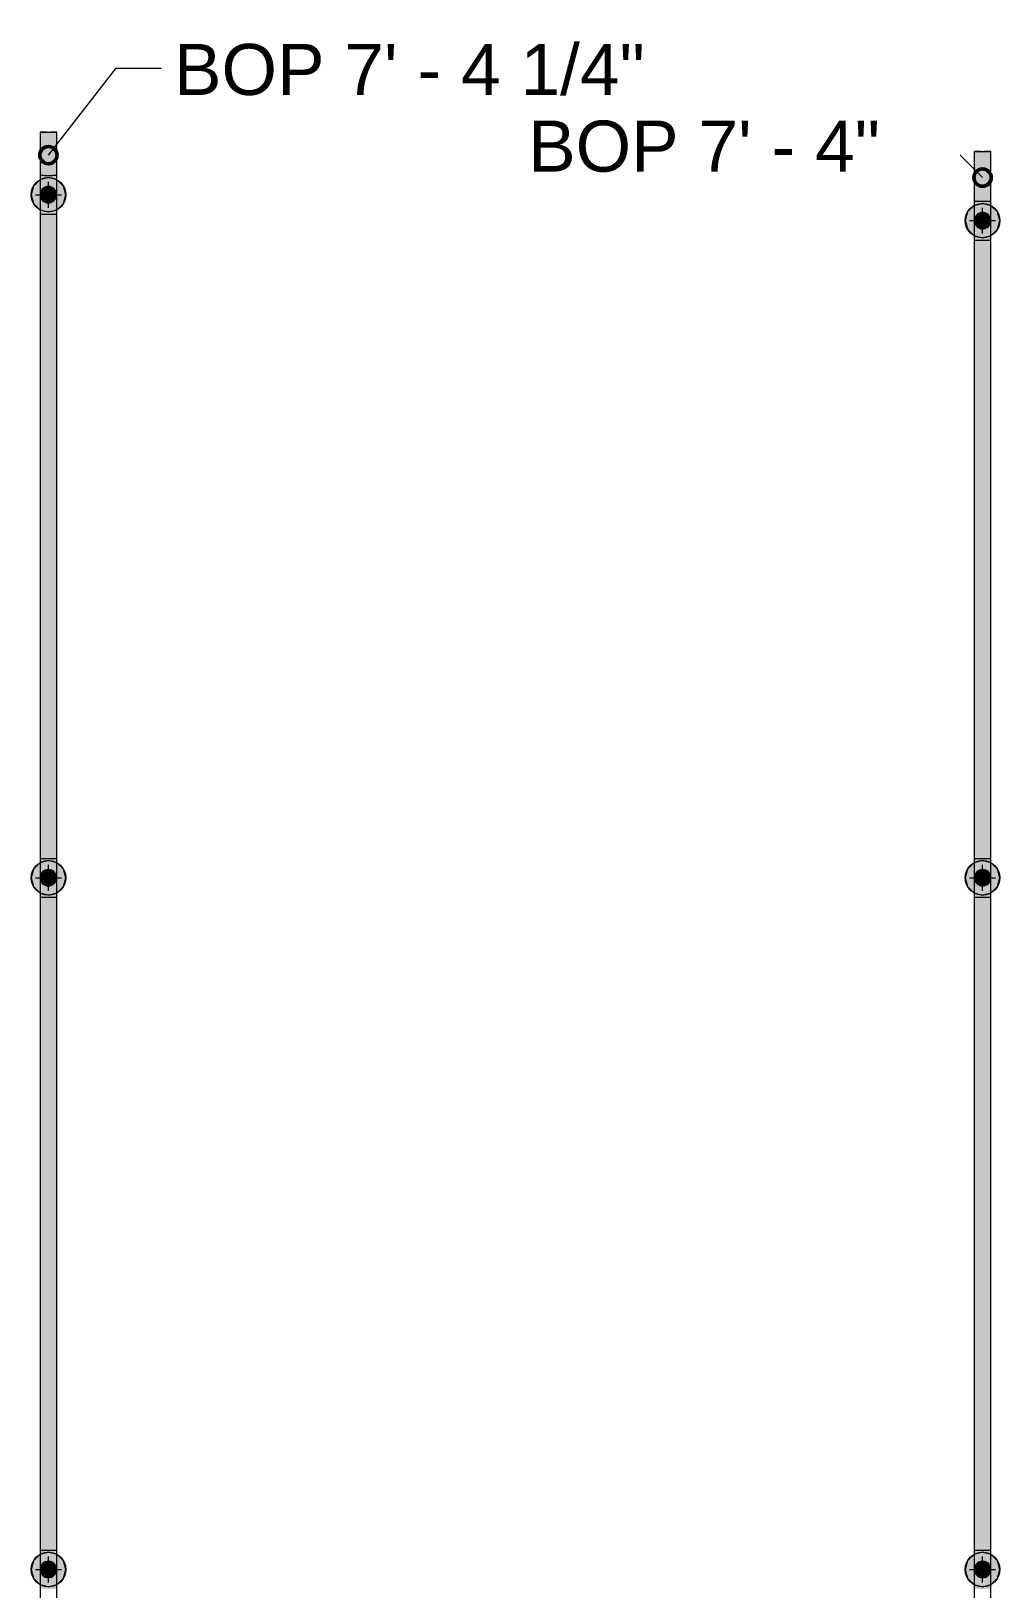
# Model space of a CAD drawing. Header units: inches. Extents: x -3385 to 41, y 7 to 1342.
# Drawn here: x -2910 to -2798, y 1161.5 to 1341.7 of the extents above; entities that cross this region are included whole.
import ezdxf

# ---------------------------------------------------------------- set-up
doc = ezdxf.new("R2010")
doc.units = ezdxf.units.IN
doc.header["$MEASUREMENT"] = 0
for name, color, linetype, lineweight in [('A-ANNO-NOTE', 131, 'Continuous', 9), ('G-ANNO-DIMS', 111, 'Continuous', 9), ('P-PIPE', 3, 'Continuous', 9), ('P-PIPE-CNTR', 3, 'Continuous', 9)]:
    doc.layers.add(name, color=color, linetype=linetype, lineweight=lineweight)
doc.styles.add('Arial', font='arial.ttf', dxfattribs={"height": 5.901198})

msp = doc.modelspace()

# ---------------------------------------------------------------- hatches: boundary and pattern name
at = {"layer": 'A-ANNO-NOTE'}
h = msp.add_hatch(color=256, dxfattribs=at)
edge = h.paths.add_edge_path(flags=0)
edge.add_arc((-2908, 1322.743), 2, 0, 360)
for points in [[(-2908, 1320.743), (-2907, 1321.011), (-2906.268, 1321.743), (-2906, 1322.743), (-2906.268, 1323.743), (-2907, 1324.475), (-2908, 1324.743), (-2909, 1324.475), (-2909.732, 1323.743), (-2910, 1322.743), (-2909.732, 1321.743), (-2909, 1321.011), (-2908.669, 1320.922)], [(-2800, 1317.743), (-2799, 1318.011), (-2798.268, 1318.743), (-2798, 1319.743), (-2798.268, 1320.743), (-2799, 1321.475), (-2800, 1321.743), (-2801, 1321.475), (-2801.732, 1320.743), (-2802, 1319.743), (-2801.714, 1318.724), (-2801, 1318.011)], [(-2908, 1241.743), (-2907, 1242.011), (-2906.268, 1242.743), (-2906, 1243.743), (-2906.268, 1244.743), (-2907, 1245.475), (-2908, 1245.743), (-2909, 1245.475), (-2909.732, 1244.743), (-2910, 1243.743), (-2909.732, 1242.743), (-2909, 1242.011), (-2908.669, 1241.922)], [(-2800, 1241.743), (-2799, 1242.011), (-2798.268, 1242.743), (-2798, 1243.743), (-2798.268, 1244.743), (-2799, 1245.475), (-2800, 1245.743), (-2801, 1245.475), (-2801.732, 1244.743), (-2802, 1243.743), (-2801.732, 1242.743), (-2801, 1242.011)], [(-2908, 1161.743), (-2907, 1162.011), (-2906.268, 1162.743), (-2906, 1163.743), (-2906.268, 1164.743), (-2907, 1165.475), (-2908, 1165.743), (-2909, 1165.475), (-2909.732, 1164.743), (-2910, 1163.743), (-2909.732, 1162.743), (-2909, 1162.011), (-2908.669, 1161.922)], [(-2800, 1161.743), (-2799, 1162.011), (-2798.268, 1162.743), (-2798, 1163.743), (-2798.268, 1164.743), (-2799, 1165.475), (-2800, 1165.743), (-2801, 1165.475), (-2801.732, 1164.743), (-2802, 1163.743), (-2801.732, 1162.743), (-2801, 1162.011)]]:
    msp.add_hatch(color=256, dxfattribs=at).paths.add_polyline_path(points, flags=0)
h = msp.add_hatch(color=256, dxfattribs=at)
edge = h.paths.add_edge_path(flags=0)
edge.add_arc((-2800, 1319.743), 2, 0, 360)
h = msp.add_hatch(color=256, dxfattribs=at)
edge = h.paths.add_edge_path(flags=0)
edge.add_arc((-2908, 1243.743), 2, 0, 360)
h = msp.add_hatch(color=256, dxfattribs=at)
edge = h.paths.add_edge_path(flags=0)
edge.add_arc((-2800, 1243.743), 2, 0, 360)
h = msp.add_hatch(color=256, dxfattribs=at)
edge = h.paths.add_edge_path(flags=0)
edge.add_arc((-2908, 1163.743), 2, 0, 360)
h = msp.add_hatch(color=256, dxfattribs=at)
edge = h.paths.add_edge_path(flags=0)
edge.add_arc((-2800, 1163.743), 2, 0, 360)
at = {"layer": 'P-PIPE'}
h = msp.add_hatch(color=256, dxfattribs=at)
h.paths.add_polyline_path([(-2908.672, 1324.984), (-2908.672, 1324.985), (-2908.672, 1329.966)], flags=0)
h.paths.add_polyline_path([(-2908, 1324.983), (-2908, 1329.983), (-2908.95, 1329.987), (-2908.95, 1324.987), (-2908.473, 1324.983), (-2908.246, 1324.983)], flags=0)
h = msp.add_hatch(color=256, dxfattribs=at)
h.paths.add_polyline_path([(-2907.082, 1329.986), (-2907.082, 1329.985), (-2907.108, 1328.647)], flags=0)
h.paths.add_polyline_path([(-2907.177, 1324.985), (-2907.05, 1324.987), (-2907.05, 1329.987), (-2907.177, 1329.985), (-2907.177, 1324.986)], flags=0)
h.paths.add_polyline_path([(-2907.525, 1324.983), (-2907.177, 1324.985), (-2907.177, 1329.985), (-2907.525, 1329.983), (-2907.525, 1325.428)], flags=0)
h.paths.add_polyline_path([(-2908, 1324.983), (-2907.525, 1324.983), (-2907.525, 1329.983), (-2908, 1329.983)], flags=0)
h = msp.add_hatch(color=256, dxfattribs=at)
h.paths.add_polyline_path([(-2800.672, 1321.984), (-2800.672, 1321.985), (-2800.672, 1327.719)], flags=0)
h.paths.add_polyline_path([(-2800, 1321.983), (-2800, 1327.739), (-2800.95, 1327.743), (-2800.95, 1321.987), (-2800.473, 1321.983), (-2800.246, 1321.983)], flags=0)
h = msp.add_hatch(color=256, dxfattribs=at)
h.paths.add_polyline_path([(-2799.082, 1327.742), (-2799.082, 1327.741), (-2799.111, 1326.033)], flags=0)
h.paths.add_polyline_path([(-2799.525, 1321.983), (-2799.05, 1321.987), (-2799.05, 1327.743), (-2799.525, 1327.739), (-2799.525, 1322.428)], flags=0)
h.paths.add_polyline_path([(-2800, 1321.983), (-2799.525, 1321.983), (-2799.525, 1327.739), (-2800, 1327.739)], flags=0)
h = msp.add_hatch(color=256, dxfattribs=at)
h.paths.add_polyline_path([(-2908, 1320.495), (-2908.006, 1321.793), (-2908.253, 1321.826), (-2908.477, 1321.921), (-2908.674, 1322.073), (-2908.841, 1322.309), (-2908.879, 1322.381), (-2908.933, 1322.56), (-2908.951, 1322.74), (-2908.951, 1320.499), (-2908.475, 1320.495), (-2908.246, 1320.495)], flags=0)
h.paths.add_polyline_path([(-2908.951, 1322.743), (-2908.918, 1322.991), (-2908.788, 1323.275), (-2908.655, 1323.432), (-2908.442, 1323.58), (-2908.244, 1323.661), (-2908, 1323.694), (-2908, 1324.983), (-2908.951, 1324.987), (-2908.951, 1322.909)], flags=0)
h = msp.add_hatch(color=256, dxfattribs=at)
h.paths.add_polyline_path([(-2907.049, 1322.743), (-2907.049, 1324.987), (-2907.525, 1324.983), (-2908, 1324.983), (-2907.994, 1323.693), (-2907.746, 1323.659), (-2907.523, 1323.565), (-2907.326, 1323.414), (-2907.159, 1323.176), (-2907.121, 1323.104), (-2907.067, 1322.925), (-2907.05, 1322.751)], flags=0)
h.paths.add_polyline_path([(-2908, 1320.495), (-2907.049, 1320.499), (-2907.05, 1322.734), (-2907.082, 1322.495), (-2907.213, 1322.21), (-2907.346, 1322.053), (-2907.539, 1321.913), (-2907.754, 1321.824), (-2908, 1321.792), (-2908, 1321.682)], flags=0)
for points in [[(-2908, 1321.793), (-2907.754, 1321.825), (-2907.525, 1321.92), (-2907.328, 1322.071), (-2907.177, 1322.268), (-2907.082, 1322.497), (-2907.05, 1322.743), (-2907.082, 1322.989), (-2907.177, 1323.218), (-2907.328, 1323.415), (-2907.525, 1323.566), (-2907.754, 1323.66), (-2908, 1323.693), (-2908.246, 1323.66), (-2908.475, 1323.566), (-2908.672, 1323.415), (-2908.823, 1323.218), (-2908.918, 1322.989), (-2908.95, 1322.743), (-2908.918, 1322.497), (-2908.823, 1322.268), (-2908.669, 1322.069), (-2908.475, 1321.92), (-2908.246, 1321.825)], [(-2800, 1318.793), (-2799.754, 1318.825), (-2799.525, 1318.92), (-2799.328, 1319.071), (-2799.177, 1319.268), (-2799.082, 1319.497), (-2799.05, 1319.743), (-2799.082, 1319.989), (-2799.177, 1320.218), (-2799.328, 1320.415), (-2799.525, 1320.566), (-2799.754, 1320.66), (-2800, 1320.693), (-2800.246, 1320.66), (-2800.475, 1320.566), (-2800.672, 1320.415), (-2800.823, 1320.218), (-2800.918, 1319.989), (-2800.95, 1319.743), (-2800.918, 1319.497), (-2800.823, 1319.268), (-2800.672, 1319.071), (-2800.475, 1318.92), (-2800.246, 1318.825)], [(-2908, 1245.983), (-2908, 1320.495), (-2908.95, 1320.498), (-2908.95, 1245.987), (-2908.473, 1245.983), (-2908.246, 1245.983)], [(-2908, 1245.983), (-2907.05, 1245.987), (-2907.05, 1320.499), (-2907.525, 1320.495), (-2908, 1320.495), (-2908, 1249.997)], [(-2800, 1245.983), (-2799.05, 1245.987), (-2799.05, 1317.499), (-2799.525, 1317.495), (-2800, 1317.495), (-2800, 1249.997)], [(-2908, 1242.793), (-2907.754, 1242.825), (-2907.525, 1242.92), (-2907.328, 1243.071), (-2907.177, 1243.268), (-2907.082, 1243.497), (-2907.05, 1243.743), (-2907.082, 1243.989), (-2907.177, 1244.218), (-2907.328, 1244.415), (-2907.525, 1244.566), (-2907.754, 1244.66), (-2908, 1244.693), (-2908.246, 1244.66), (-2908.475, 1244.566), (-2908.672, 1244.415), (-2908.823, 1244.218), (-2908.918, 1243.989), (-2908.95, 1243.743), (-2908.918, 1243.497), (-2908.823, 1243.268), (-2908.669, 1243.069), (-2908.475, 1242.92), (-2908.246, 1242.825)], [(-2800, 1242.793), (-2799.754, 1242.825), (-2799.525, 1242.92), (-2799.328, 1243.071), (-2799.177, 1243.268), (-2799.082, 1243.497), (-2799.05, 1243.743), (-2799.082, 1243.989), (-2799.177, 1244.218), (-2799.328, 1244.415), (-2799.525, 1244.566), (-2799.754, 1244.66), (-2800, 1244.693), (-2800.246, 1244.66), (-2800.475, 1244.566), (-2800.672, 1244.415), (-2800.823, 1244.218), (-2800.918, 1243.989), (-2800.95, 1243.743), (-2800.918, 1243.497), (-2800.823, 1243.268), (-2800.672, 1243.071), (-2800.475, 1242.92), (-2800.246, 1242.825)], [(-2908, 1165.983), (-2907.05, 1165.987), (-2907.05, 1241.499), (-2907.525, 1241.495), (-2908, 1241.495), (-2908, 1167.524)], [(-2800, 1165.983), (-2799.05, 1165.987), (-2799.05, 1241.499), (-2799.525, 1241.495), (-2800, 1241.495), (-2800, 1167.524)], [(-2908, 1162.793), (-2907.754, 1162.825), (-2907.525, 1162.92), (-2907.328, 1163.071), (-2907.177, 1163.268), (-2907.082, 1163.497), (-2907.05, 1163.743), (-2907.082, 1163.989), (-2907.177, 1164.218), (-2907.328, 1164.415), (-2907.525, 1164.566), (-2907.754, 1164.66), (-2908, 1164.693), (-2908.246, 1164.66), (-2908.475, 1164.566), (-2908.672, 1164.415), (-2908.823, 1164.218), (-2908.918, 1163.989), (-2908.95, 1163.743), (-2908.918, 1163.497), (-2908.823, 1163.268), (-2908.669, 1163.069), (-2908.475, 1162.92), (-2908.246, 1162.825)], [(-2800, 1162.793), (-2799.754, 1162.825), (-2799.525, 1162.92), (-2799.328, 1163.071), (-2799.177, 1163.268), (-2799.082, 1163.497), (-2799.05, 1163.743), (-2799.082, 1163.989), (-2799.177, 1164.218), (-2799.328, 1164.415), (-2799.525, 1164.566), (-2799.754, 1164.66), (-2800, 1164.693), (-2800.246, 1164.66), (-2800.475, 1164.566), (-2800.672, 1164.415), (-2800.823, 1164.218), (-2800.918, 1163.989), (-2800.95, 1163.743), (-2800.918, 1163.497), (-2800.823, 1163.268), (-2800.672, 1163.071), (-2800.475, 1162.92), (-2800.246, 1162.825)]]:
    msp.add_hatch(color=256, dxfattribs=at).paths.add_polyline_path(points, flags=0)
h = msp.add_hatch(color=256, dxfattribs=at)
h.paths.add_polyline_path([(-2908, 1321.792), (-2907.751, 1321.826), (-2907.523, 1321.921), (-2907.326, 1322.073), (-2907.175, 1322.27), (-2907.081, 1322.499), (-2907.05, 1322.749), (-2907.082, 1322.991), (-2907.178, 1323.221), (-2907.329, 1323.416), (-2907.527, 1323.567), (-2907.756, 1323.661), (-2908.006, 1323.693), (-2908.248, 1323.66), (-2908.478, 1323.564), (-2908.673, 1323.414), (-2908.824, 1323.215), (-2908.919, 1322.986), (-2908.95, 1322.737), (-2908.917, 1322.494), (-2908.822, 1322.265), (-2908.669, 1322.068), (-2908.473, 1321.918), (-2908.243, 1321.824), (-2908.006, 1321.793)], flags=0)
h.paths.add_polyline_path([(-2908, 1321.793), (-2908.251, 1321.827), (-2908.475, 1321.92), (-2908.675, 1322.076), (-2908.823, 1322.268), (-2908.918, 1322.503), (-2908.95, 1322.743), (-2908.915, 1322.994), (-2908.823, 1323.218), (-2908.667, 1323.418), (-2908.475, 1323.566), (-2908.24, 1323.661), (-2908, 1323.693), (-2907.749, 1323.658), (-2907.525, 1323.566), (-2907.325, 1323.41), (-2907.177, 1323.218), (-2907.082, 1322.989), (-2907.05, 1322.74), (-2907.085, 1322.491), (-2907.177, 1322.268), (-2907.328, 1322.071), (-2907.526, 1321.92), (-2907.756, 1321.825)], flags=0)
h = msp.add_hatch(color=256, dxfattribs=at)
h.paths.add_polyline_path([(-2800, 1317.495), (-2800.006, 1318.793), (-2800.253, 1318.826), (-2800.477, 1318.921), (-2800.674, 1319.073), (-2800.841, 1319.309), (-2800.879, 1319.381), (-2800.933, 1319.56), (-2800.951, 1319.74), (-2800.951, 1317.499), (-2800.475, 1317.495), (-2800.246, 1317.495)], flags=0)
h.paths.add_polyline_path([(-2800.951, 1319.743), (-2800.918, 1319.991), (-2800.788, 1320.275), (-2800.655, 1320.432), (-2800.442, 1320.58), (-2800.244, 1320.661), (-2800, 1320.694), (-2800, 1321.983), (-2800.951, 1321.987), (-2800.951, 1319.909)], flags=0)
h = msp.add_hatch(color=256, dxfattribs=at)
h.paths.add_polyline_path([(-2800, 1318.792), (-2799.751, 1318.826), (-2799.523, 1318.921), (-2799.326, 1319.073), (-2799.175, 1319.27), (-2799.081, 1319.499), (-2799.05, 1319.749), (-2799.082, 1319.991), (-2799.178, 1320.221), (-2799.329, 1320.416), (-2799.527, 1320.567), (-2799.756, 1320.661), (-2800.006, 1320.693), (-2800.248, 1320.66), (-2800.478, 1320.564), (-2800.673, 1320.414), (-2800.824, 1320.215), (-2800.919, 1319.986), (-2800.95, 1319.737), (-2800.917, 1319.494), (-2800.822, 1319.265), (-2800.67, 1319.069), (-2800.473, 1318.918), (-2800.243, 1318.824), (-2800.002, 1318.792)], flags=0)
h.paths.add_polyline_path([(-2800, 1318.793), (-2800.251, 1318.827), (-2800.475, 1318.92), (-2800.675, 1319.076), (-2800.823, 1319.268), (-2800.918, 1319.503), (-2800.95, 1319.743), (-2800.915, 1319.994), (-2800.823, 1320.218), (-2800.667, 1320.418), (-2800.475, 1320.566), (-2800.24, 1320.661), (-2800, 1320.693), (-2799.749, 1320.658), (-2799.525, 1320.566), (-2799.325, 1320.41), (-2799.177, 1320.218), (-2799.082, 1319.989), (-2799.05, 1319.74), (-2799.085, 1319.491), (-2799.177, 1319.268), (-2799.328, 1319.071), (-2799.526, 1318.92), (-2799.756, 1318.825)], flags=0)
h = msp.add_hatch(color=256, dxfattribs=at)
h.paths.add_polyline_path([(-2799.049, 1319.743), (-2799.049, 1321.987), (-2799.525, 1321.983), (-2800, 1321.983), (-2799.994, 1320.693), (-2799.746, 1320.659), (-2799.523, 1320.565), (-2799.326, 1320.414), (-2799.159, 1320.176), (-2799.121, 1320.104), (-2799.067, 1319.925), (-2799.05, 1319.751)], flags=0)
h.paths.add_polyline_path([(-2800, 1317.495), (-2799.049, 1317.499), (-2799.05, 1319.734), (-2799.082, 1319.495), (-2799.213, 1319.21), (-2799.346, 1319.053), (-2799.539, 1318.913), (-2799.754, 1318.824), (-2800, 1318.792), (-2800, 1318.724)], flags=0)
h = msp.add_hatch(color=256, dxfattribs=at)
h.paths.add_polyline_path([(-2800.672, 1245.984), (-2800.672, 1245.985), (-2800.672, 1249.997)], flags=0)
h.paths.add_polyline_path([(-2800, 1245.983), (-2800, 1317.495), (-2800.95, 1317.498), (-2800.95, 1245.987), (-2800.473, 1245.983), (-2800.246, 1245.983)], flags=0)
h = msp.add_hatch(color=256, dxfattribs=at)
h.paths.add_polyline_path([(-2908, 1241.495), (-2908.006, 1242.793), (-2908.253, 1242.826), (-2908.477, 1242.921), (-2908.674, 1243.073), (-2908.841, 1243.309), (-2908.879, 1243.381), (-2908.933, 1243.56), (-2908.951, 1243.74), (-2908.951, 1241.499), (-2908.475, 1241.495), (-2908.246, 1241.495)], flags=0)
h.paths.add_polyline_path([(-2908.951, 1243.743), (-2908.918, 1243.991), (-2908.788, 1244.275), (-2908.655, 1244.432), (-2908.442, 1244.58), (-2908.244, 1244.661), (-2908, 1244.694), (-2908, 1245.983), (-2908.951, 1245.987), (-2908.951, 1243.909)], flags=0)
h = msp.add_hatch(color=256, dxfattribs=at)
h.paths.add_polyline_path([(-2907.049, 1243.743), (-2907.049, 1245.987), (-2907.525, 1245.983), (-2908, 1245.983), (-2907.994, 1244.693), (-2907.746, 1244.659), (-2907.523, 1244.565), (-2907.326, 1244.414), (-2907.159, 1244.176), (-2907.121, 1244.104), (-2907.067, 1243.925), (-2907.05, 1243.751)], flags=0)
h.paths.add_polyline_path([(-2908, 1241.495), (-2907.049, 1241.499), (-2907.05, 1243.734), (-2907.082, 1243.495), (-2907.213, 1243.21), (-2907.346, 1243.053), (-2907.539, 1242.913), (-2907.754, 1242.824), (-2908, 1242.792), (-2908, 1242.682)], flags=0)
h = msp.add_hatch(color=256, dxfattribs=at)
h.paths.add_polyline_path([(-2800, 1241.495), (-2800.006, 1242.793), (-2800.253, 1242.826), (-2800.477, 1242.921), (-2800.674, 1243.073), (-2800.841, 1243.309), (-2800.879, 1243.381), (-2800.933, 1243.56), (-2800.951, 1243.74), (-2800.951, 1241.499), (-2800.475, 1241.495), (-2800.246, 1241.495)], flags=0)
h.paths.add_polyline_path([(-2800.951, 1243.743), (-2800.918, 1243.991), (-2800.788, 1244.275), (-2800.655, 1244.432), (-2800.442, 1244.58), (-2800.244, 1244.661), (-2800, 1244.694), (-2800, 1245.983), (-2800.951, 1245.987), (-2800.951, 1243.909)], flags=0)
h = msp.add_hatch(color=256, dxfattribs=at)
h.paths.add_polyline_path([(-2799.049, 1243.743), (-2799.049, 1245.987), (-2799.525, 1245.983), (-2800, 1245.983), (-2799.994, 1244.693), (-2799.746, 1244.659), (-2799.523, 1244.565), (-2799.326, 1244.414), (-2799.159, 1244.176), (-2799.121, 1244.104), (-2799.067, 1243.925), (-2799.05, 1243.751)], flags=0)
h.paths.add_polyline_path([(-2800, 1241.495), (-2799.049, 1241.499), (-2799.05, 1243.734), (-2799.082, 1243.495), (-2799.213, 1243.21), (-2799.346, 1243.053), (-2799.539, 1242.913), (-2799.754, 1242.824), (-2800, 1242.792), (-2800, 1242.682)], flags=0)
h = msp.add_hatch(color=256, dxfattribs=at)
h.paths.add_polyline_path([(-2908, 1242.792), (-2907.751, 1242.826), (-2907.523, 1242.921), (-2907.326, 1243.073), (-2907.175, 1243.27), (-2907.081, 1243.499), (-2907.05, 1243.749), (-2907.082, 1243.991), (-2907.178, 1244.221), (-2907.329, 1244.416), (-2907.527, 1244.567), (-2907.756, 1244.661), (-2908.006, 1244.693), (-2908.248, 1244.66), (-2908.478, 1244.564), (-2908.673, 1244.414), (-2908.824, 1244.215), (-2908.919, 1243.986), (-2908.95, 1243.737), (-2908.917, 1243.494), (-2908.822, 1243.265), (-2908.669, 1243.068), (-2908.473, 1242.918), (-2908.243, 1242.824), (-2908.002, 1242.792)], flags=0)
h.paths.add_polyline_path([(-2908, 1242.793), (-2908.251, 1242.827), (-2908.475, 1242.92), (-2908.675, 1243.076), (-2908.823, 1243.268), (-2908.918, 1243.503), (-2908.95, 1243.743), (-2908.915, 1243.994), (-2908.823, 1244.218), (-2908.667, 1244.418), (-2908.475, 1244.566), (-2908.24, 1244.661), (-2908, 1244.693), (-2907.749, 1244.658), (-2907.525, 1244.566), (-2907.325, 1244.41), (-2907.177, 1244.218), (-2907.082, 1243.989), (-2907.05, 1243.74), (-2907.085, 1243.491), (-2907.177, 1243.268), (-2907.328, 1243.071), (-2907.526, 1242.92), (-2907.756, 1242.825)], flags=0)
h = msp.add_hatch(color=256, dxfattribs=at)
h.paths.add_polyline_path([(-2800, 1242.792), (-2799.751, 1242.826), (-2799.523, 1242.921), (-2799.326, 1243.073), (-2799.175, 1243.27), (-2799.081, 1243.499), (-2799.05, 1243.749), (-2799.082, 1243.991), (-2799.178, 1244.221), (-2799.329, 1244.416), (-2799.527, 1244.567), (-2799.756, 1244.661), (-2800.006, 1244.693), (-2800.248, 1244.66), (-2800.478, 1244.564), (-2800.673, 1244.414), (-2800.824, 1244.215), (-2800.919, 1243.986), (-2800.95, 1243.737), (-2800.917, 1243.494), (-2800.822, 1243.265), (-2800.67, 1243.069), (-2800.473, 1242.918), (-2800.243, 1242.824), (-2800.006, 1242.793)], flags=0)
h.paths.add_polyline_path([(-2800, 1242.793), (-2800.251, 1242.827), (-2800.475, 1242.92), (-2800.675, 1243.076), (-2800.823, 1243.268), (-2800.918, 1243.503), (-2800.95, 1243.743), (-2800.915, 1243.994), (-2800.823, 1244.218), (-2800.667, 1244.418), (-2800.475, 1244.566), (-2800.24, 1244.661), (-2800, 1244.693), (-2799.749, 1244.658), (-2799.525, 1244.566), (-2799.325, 1244.41), (-2799.177, 1244.218), (-2799.082, 1243.989), (-2799.05, 1243.74), (-2799.085, 1243.491), (-2799.177, 1243.268), (-2799.328, 1243.071), (-2799.526, 1242.92), (-2799.756, 1242.825)], flags=0)
h = msp.add_hatch(color=256, dxfattribs=at)
h.paths.add_polyline_path([(-2908.672, 1165.984), (-2908.672, 1165.985), (-2908.672, 1167.524)], flags=0)
h.paths.add_polyline_path([(-2908, 1165.983), (-2908, 1241.495), (-2908.95, 1241.498), (-2908.95, 1165.987), (-2908.473, 1165.983), (-2908.246, 1165.983)], flags=0)
h = msp.add_hatch(color=256, dxfattribs=at)
h.paths.add_polyline_path([(-2800.672, 1165.984), (-2800.672, 1165.985), (-2800.672, 1167.524)], flags=0)
h.paths.add_polyline_path([(-2800, 1165.983), (-2800, 1241.495), (-2800.95, 1241.498), (-2800.95, 1165.987), (-2800.473, 1165.983), (-2800.246, 1165.983)], flags=0)
h = msp.add_hatch(color=256, dxfattribs=at)
h.paths.add_polyline_path([(-2908, 1161.495), (-2908.006, 1162.793), (-2908.253, 1162.826), (-2908.477, 1162.921), (-2908.674, 1163.073), (-2908.841, 1163.309), (-2908.879, 1163.381), (-2908.933, 1163.56), (-2908.951, 1163.74), (-2908.951, 1161.499), (-2908.475, 1161.495), (-2908.246, 1161.495)], flags=0)
h.paths.add_polyline_path([(-2908.951, 1163.743), (-2908.918, 1163.991), (-2908.788, 1164.275), (-2908.655, 1164.432), (-2908.442, 1164.58), (-2908.244, 1164.661), (-2908, 1164.694), (-2908, 1165.983), (-2908.951, 1165.987), (-2908.951, 1163.909)], flags=0)
h = msp.add_hatch(color=256, dxfattribs=at)
h.paths.add_polyline_path([(-2907.049, 1163.743), (-2907.049, 1165.987), (-2907.525, 1165.983), (-2908, 1165.983), (-2907.994, 1164.693), (-2907.746, 1164.659), (-2907.523, 1164.565), (-2907.326, 1164.414), (-2907.159, 1164.176), (-2907.121, 1164.104), (-2907.067, 1163.925), (-2907.05, 1163.751)], flags=0)
h.paths.add_polyline_path([(-2908, 1161.495), (-2907.049, 1161.499), (-2907.05, 1163.734), (-2907.082, 1163.495), (-2907.213, 1163.21), (-2907.346, 1163.053), (-2907.539, 1162.913), (-2907.754, 1162.824), (-2908, 1162.792), (-2908, 1162.682)], flags=0)
h = msp.add_hatch(color=256, dxfattribs=at)
h.paths.add_polyline_path([(-2800, 1161.495), (-2800.006, 1162.793), (-2800.253, 1162.826), (-2800.477, 1162.921), (-2800.674, 1163.073), (-2800.841, 1163.309), (-2800.879, 1163.381), (-2800.933, 1163.56), (-2800.951, 1163.74), (-2800.951, 1161.499), (-2800.475, 1161.495), (-2800.246, 1161.495)], flags=0)
h.paths.add_polyline_path([(-2800.951, 1163.743), (-2800.918, 1163.991), (-2800.788, 1164.275), (-2800.655, 1164.432), (-2800.442, 1164.58), (-2800.244, 1164.661), (-2800, 1164.694), (-2800, 1165.983), (-2800.951, 1165.987), (-2800.951, 1163.909)], flags=0)
h = msp.add_hatch(color=256, dxfattribs=at)
h.paths.add_polyline_path([(-2799.049, 1163.743), (-2799.049, 1165.987), (-2799.525, 1165.983), (-2800, 1165.983), (-2799.994, 1164.693), (-2799.746, 1164.659), (-2799.523, 1164.565), (-2799.326, 1164.414), (-2799.159, 1164.176), (-2799.121, 1164.104), (-2799.067, 1163.925), (-2799.05, 1163.751)], flags=0)
h.paths.add_polyline_path([(-2800, 1161.495), (-2799.049, 1161.499), (-2799.05, 1163.734), (-2799.082, 1163.495), (-2799.213, 1163.21), (-2799.346, 1163.053), (-2799.539, 1162.913), (-2799.754, 1162.824), (-2800, 1162.792), (-2800, 1162.682)], flags=0)
h = msp.add_hatch(color=256, dxfattribs=at)
h.paths.add_polyline_path([(-2908, 1162.792), (-2907.751, 1162.826), (-2907.523, 1162.921), (-2907.326, 1163.073), (-2907.175, 1163.27), (-2907.081, 1163.499), (-2907.05, 1163.749), (-2907.082, 1163.991), (-2907.178, 1164.221), (-2907.329, 1164.416), (-2907.527, 1164.567), (-2907.756, 1164.661), (-2908.006, 1164.693), (-2908.248, 1164.66), (-2908.478, 1164.564), (-2908.673, 1164.414), (-2908.824, 1164.215), (-2908.919, 1163.986), (-2908.95, 1163.737), (-2908.917, 1163.494), (-2908.822, 1163.265), (-2908.669, 1163.068), (-2908.473, 1162.918), (-2908.243, 1162.824), (-2908.002, 1162.792)], flags=0)
h.paths.add_polyline_path([(-2908, 1162.793), (-2908.251, 1162.827), (-2908.475, 1162.92), (-2908.675, 1163.076), (-2908.823, 1163.268), (-2908.918, 1163.503), (-2908.95, 1163.743), (-2908.915, 1163.994), (-2908.823, 1164.218), (-2908.667, 1164.418), (-2908.475, 1164.566), (-2908.24, 1164.661), (-2908, 1164.693), (-2907.749, 1164.658), (-2907.525, 1164.566), (-2907.325, 1164.41), (-2907.177, 1164.218), (-2907.082, 1163.989), (-2907.05, 1163.74), (-2907.085, 1163.491), (-2907.177, 1163.268), (-2907.328, 1163.071), (-2907.526, 1162.92), (-2907.756, 1162.825)], flags=0)
h = msp.add_hatch(color=256, dxfattribs=at)
h.paths.add_polyline_path([(-2800, 1162.792), (-2799.751, 1162.826), (-2799.523, 1162.921), (-2799.326, 1163.073), (-2799.175, 1163.27), (-2799.081, 1163.499), (-2799.05, 1163.749), (-2799.082, 1163.991), (-2799.178, 1164.221), (-2799.329, 1164.416), (-2799.527, 1164.567), (-2799.756, 1164.661), (-2800.006, 1164.693), (-2800.248, 1164.66), (-2800.478, 1164.564), (-2800.673, 1164.414), (-2800.824, 1164.215), (-2800.919, 1163.986), (-2800.95, 1163.737), (-2800.917, 1163.494), (-2800.822, 1163.265), (-2800.67, 1163.069), (-2800.473, 1162.918), (-2800.243, 1162.824), (-2800.006, 1162.793)], flags=0)
h.paths.add_polyline_path([(-2800, 1162.793), (-2800.251, 1162.827), (-2800.475, 1162.92), (-2800.675, 1163.076), (-2800.823, 1163.268), (-2800.918, 1163.503), (-2800.95, 1163.743), (-2800.915, 1163.994), (-2800.823, 1164.218), (-2800.667, 1164.418), (-2800.475, 1164.566), (-2800.24, 1164.661), (-2800, 1164.693), (-2799.749, 1164.658), (-2799.525, 1164.566), (-2799.325, 1164.41), (-2799.177, 1164.218), (-2799.082, 1163.989), (-2799.05, 1163.74), (-2799.085, 1163.491), (-2799.177, 1163.268), (-2799.328, 1163.071), (-2799.526, 1162.92), (-2799.756, 1162.825)], flags=0)

# ---------------------------------------------------------------- linework, layer by layer
at = {"layer": 'A-ANNO-NOTE'}
for p, q in [((-2909, 1324.475), (-2909.732, 1323.743)), ((-2908, 1324.743), (-2909, 1324.475)), ((-2907, 1324.475), (-2908, 1324.743)), ((-2906.268, 1323.743), (-2907, 1324.475)), ((-2909.732, 1323.743), (-2910, 1322.743)), ((-2910, 1322.743), (-2909.732, 1321.743)), ((-2906, 1322.743), (-2906.268, 1323.743)), ((-2906.268, 1321.743), (-2906, 1322.743)), ((-2909.732, 1321.743), (-2909, 1321.011)), ((-2909, 1321.011), (-2908.669, 1320.922)), ((-2908.669, 1320.922), (-2908, 1320.743)), ((-2908, 1320.743), (-2907, 1321.011)), ((-2907, 1321.011), (-2906.268, 1321.743)), ((-2801.732, 1320.743), (-2802, 1319.743)), ((-2801, 1321.475), (-2801.732, 1320.743)), ((-2800, 1321.743), (-2801, 1321.475)), ((-2799, 1321.475), (-2800, 1321.743)), ((-2798.268, 1320.743), (-2799, 1321.475)), ((-2798, 1319.743), (-2798.268, 1320.743)), ((-2802, 1319.743), (-2801.714, 1318.724)), ((-2798.268, 1318.743), (-2798, 1319.743)), ((-2801.714, 1318.724), (-2801, 1318.011)), ((-2801, 1318.011), (-2800, 1317.743)), ((-2800, 1317.743), (-2799, 1318.011)), ((-2799, 1318.011), (-2798.268, 1318.743)), ((-2909, 1245.475), (-2909.732, 1244.743)), ((-2908, 1245.743), (-2909, 1245.475)), ((-2907, 1245.475), (-2908, 1245.743)), ((-2906.268, 1244.743), (-2907, 1245.475)), ((-2801, 1245.475), (-2801.732, 1244.743)), ((-2800, 1245.743), (-2801, 1245.475)), ((-2799, 1245.475), (-2800, 1245.743)), ((-2798.268, 1244.743), (-2799, 1245.475)), ((-2909.732, 1244.743), (-2910, 1243.743)), ((-2910, 1243.743), (-2909.732, 1242.743)), ((-2906, 1243.743), (-2906.268, 1244.743)), ((-2906.268, 1242.743), (-2906, 1243.743)), ((-2801.732, 1244.743), (-2802, 1243.743)), ((-2802, 1243.743), (-2801.732, 1242.743)), ((-2798, 1243.743), (-2798.268, 1244.743)), ((-2798.268, 1242.743), (-2798, 1243.743)), ((-2909.732, 1242.743), (-2909, 1242.011)), ((-2909, 1242.011), (-2908.669, 1241.922)), ((-2908.669, 1241.922), (-2908, 1241.743)), ((-2908, 1241.743), (-2907, 1242.011)), ((-2907, 1242.011), (-2906.268, 1242.743)), ((-2801.732, 1242.743), (-2801, 1242.011)), ((-2801, 1242.011), (-2800, 1241.743)), ((-2800, 1241.743), (-2799, 1242.011)), ((-2799, 1242.011), (-2798.268, 1242.743)), ((-2908, 1165.743), (-2909, 1165.475)), ((-2907, 1165.475), (-2908, 1165.743)), ((-2800, 1165.743), (-2801, 1165.475)), ((-2799, 1165.475), (-2800, 1165.743)), ((-2909.732, 1164.743), (-2910, 1163.743)), ((-2909, 1165.475), (-2909.732, 1164.743)), ((-2906.268, 1164.743), (-2907, 1165.475)), ((-2906, 1163.743), (-2906.268, 1164.743)), ((-2801.732, 1164.743), (-2802, 1163.743)), ((-2801, 1165.475), (-2801.732, 1164.743)), ((-2798.268, 1164.743), (-2799, 1165.475)), ((-2798, 1163.743), (-2798.268, 1164.743)), ((-2910, 1163.743), (-2909.732, 1162.743)), ((-2909.732, 1162.743), (-2909, 1162.011)), ((-2907, 1162.011), (-2906.268, 1162.743)), ((-2906.268, 1162.743), (-2906, 1163.743)), ((-2802, 1163.743), (-2801.732, 1162.743)), ((-2801.732, 1162.743), (-2801, 1162.011)), ((-2799, 1162.011), (-2798.268, 1162.743)), ((-2798.268, 1162.743), (-2798, 1163.743)), ((-2909, 1162.011), (-2908.669, 1161.922)), ((-2908.669, 1161.922), (-2908, 1161.743)), ((-2908, 1161.743), (-2907, 1162.011)), ((-2801, 1162.011), (-2800, 1161.743)), ((-2800, 1161.743), (-2799, 1162.011))]:
    msp.add_line(p, q, dxfattribs=at)
for centre in [(-2908, 1322.743), (-2800, 1319.743), (-2908, 1243.743), (-2800, 1243.743), (-2908, 1163.743), (-2800, 1163.743)]:
    msp.add_circle(centre, 2, dxfattribs=at)
at = {"layer": 'G-ANNO-DIMS'}
for p, q in [((-2908, 1327.317), (-2900.178, 1337.38)), ((-2900.178, 1337.38), (-2894.985, 1337.38)), ((-2803.784, 1328.507), (-2810.662, 1328.507)), ((-2800, 1324.724), (-2803.784, 1328.507))]:
    msp.add_line(p, q, dxfattribs=at)
at = {"layer": 'G-ANNO-DIMS', "lineweight": 50}
for centre in [(-2908, 1327.317), (-2800, 1324.724)]:
    msp.add_circle(centre, 1, dxfattribs=at)
at = {"layer": 'P-PIPE'}
for p, q in [((-2908.95, 1329.987), (-2908.95, 1324.987)), ((-2907.05, 1324.987), (-2907.05, 1329.987)), ((-2800.95, 1327.743), (-2800.95, 1321.987)), ((-2799.05, 1321.987), (-2799.05, 1327.743)), ((-2908.951, 1324.987), (-2908.951, 1320.499)), ((-2907.049, 1320.499), (-2907.049, 1324.987)), ((-2800.951, 1321.987), (-2800.951, 1317.499)), ((-2799.049, 1317.499), (-2799.049, 1321.987)), ((-2908.95, 1320.499), (-2908.95, 1245.987)), ((-2908.823, 1320.497), (-2908.672, 1320.496)), ((-2908.672, 1320.496), (-2908.475, 1320.495)), ((-2908.475, 1320.495), (-2908.246, 1320.495)), ((-2908.246, 1320.495), (-2908, 1320.495)), ((-2908, 1320.495), (-2907.754, 1320.495)), ((-2907.754, 1320.495), (-2907.525, 1320.495)), ((-2907.525, 1320.495), (-2907.328, 1320.496)), ((-2907.328, 1320.496), (-2907.177, 1320.497)), ((-2907.05, 1245.987), (-2907.05, 1320.499)), ((-2800.95, 1317.499), (-2800.95, 1245.987)), ((-2799.05, 1245.987), (-2799.05, 1317.499)), ((-2908.951, 1245.987), (-2908.951, 1241.499)), ((-2907.049, 1241.499), (-2907.049, 1245.987)), ((-2800.951, 1245.987), (-2800.951, 1241.499)), ((-2799.049, 1241.499), (-2799.049, 1245.987)), ((-2908.95, 1241.499), (-2908.95, 1165.987)), ((-2907.05, 1165.987), (-2907.05, 1241.499)), ((-2800.95, 1241.499), (-2800.95, 1165.987)), ((-2799.05, 1165.987), (-2799.05, 1241.499)), ((-2908.951, 1165.987), (-2908.951, 1161.499)), ((-2907.049, 1161.499), (-2907.049, 1165.987)), ((-2800.951, 1165.987), (-2800.951, 1161.499)), ((-2799.049, 1161.499), (-2799.049, 1165.987)), ((-2908.95, 1161.499), (-2908.95, 1089.987)), ((-2907.05, 1089.987), (-2907.05, 1161.499)), ((-2800.95, 1161.499), (-2800.95, 1089.987)), ((-2799.05, 1089.987), (-2799.05, 1161.499))]:
    msp.add_line(p, q, dxfattribs=at)
for centre, radius, start, end in [((-2908, 1322.743), 0.95, 0, 180), ((-2908, 1322.743), 0.95, 180, 0), ((-2908, 1322.268), 0.475, 90, 270), ((-2908, 1323.218), 0.475, 270, 90), ((-2800, 1319.743), 0.95, 0, 180), ((-2800, 1320.218), 0.475, 270, 90), ((-2800, 1319.743), 0.95, 180, 0), ((-2800, 1319.268), 0.475, 90, 270), ((-2908, 1243.743), 0.95, 0, 180), ((-2908, 1243.743), 0.95, 180, 0), ((-2908, 1243.268), 0.475, 90, 270), ((-2908, 1244.218), 0.475, 270, 90), ((-2800, 1243.743), 0.95, 0, 180), ((-2800, 1243.743), 0.95, 180, 0), ((-2800, 1243.268), 0.475, 90, 270), ((-2800, 1244.218), 0.475, 270, 90), ((-2908, 1163.743), 0.95, 0, 180), ((-2908, 1164.218), 0.475, 270, 90), ((-2800, 1163.743), 0.95, 0, 180), ((-2800, 1164.218), 0.475, 270, 90), ((-2908, 1163.743), 0.95, 180, 0), ((-2908, 1163.268), 0.475, 90, 270), ((-2800, 1163.743), 0.95, 180, 0), ((-2800, 1163.268), 0.475, 90, 270)]:
    msp.add_arc(centre, radius, start, end, dxfattribs=at)
for centre, major_axis, start_param, end_param in [((-2908, 1329.987), (0.95, 0), 1.8325957, 3.1415927), ((-2908, 1329.987), (0.95, 0), 3.1415927, 4.712389), ((-2908, 1329.987), (0.95, 0), 4.712389, 6.2831853), ((-2908, 1329.987), (0.95, 0), 0, 1.3089969), ((-2800, 1327.743), (0.95, 0), 1.8325957, 3.1415927), ((-2800, 1327.743), (0.95, 0), 3.1415927, 4.712389), ((-2800, 1327.743), (0.95, 0), 4.712389, 6.2831853), ((-2800, 1327.743), (0.95, 0), 0, 1.3089969), ((-2908, 1324.987), (0.951, 0), 3.1415927, 3.403392), ((-2908, 1324.987), (0.951, 0), 3.4054884, 3.6651914), ((-2908, 1324.987), (0.95, 0), 3.6651914, 3.9260253), ((-2908, 1324.987), (0.951, 0), 3.6663729, 4.1887902), ((-2908, 1324.987), (0.95, 0), 3.9269908, 4.1882663), ((-2908, 1324.987), (0.95, 0), 4.1887902, 4.4503567), ((-2908, 1324.987), (0.951, 0), 4.1892397, 4.4505896), ((-2908, 1324.987), (0.95, 0), 4.4505896, 4.712389), ((-2908, 1324.987), (0.951, 0), 4.4508064, 4.712389), ((-2908, 1324.987), (0.951, 0), 4.712389, 6.2831853), ((-2908, 1324.987), (0.95, 0), 4.712389, 4.9741884), ((-2908, 1324.987), (0.95, 0), 4.9744212, 5.2359878), ((-2908, 1324.987), (0.95, 0), 5.2365116, 5.4977871), ((-2908, 1324.987), (0.95, 0), 5.4987526, 5.7595865), ((-2800, 1321.987), (0.951, 0), 3.1415927, 3.403392), ((-2800, 1321.987), (0.951, 0), 3.4054884, 3.6651914), ((-2800, 1321.987), (0.95, 0), 3.6651914, 3.9260253), ((-2800, 1321.987), (0.951, 0), 3.6663729, 3.9269908), ((-2800, 1321.987), (0.95, 0), 3.9269908, 4.1882663), ((-2800, 1321.987), (0.951, 0), 3.9277311, 4.1887902), ((-2800, 1321.987), (0.95, 0), 4.1887902, 4.4503567), ((-2800, 1321.987), (0.951, 0), 4.1892397, 4.4505896), ((-2800, 1321.987), (0.95, 0), 4.4505896, 4.712389), ((-2800, 1321.987), (0.951, 0), 4.4508064, 4.712389), ((-2800, 1321.987), (0.951, 0), 4.712389, 6.2831853), ((-2800, 1321.987), (0.95, 0), 4.712389, 4.9741884), ((-2800, 1321.987), (0.95, 0), 4.9744212, 5.2359878), ((-2800, 1321.987), (0.95, 0), 5.2365116, 5.4977871), ((-2800, 1321.987), (0.95, 0), 5.4987526, 5.7595865), ((-2908, 1320.499), (0.951, 0), 3.1415927, 4.712389), ((-2908, 1320.499), (0.951, 0), 4.712389, 6.2831853), ((-2800, 1317.499), (0.951, 0), 3.1415927, 4.712389), ((-2800, 1317.499), (0.95, 0), 3.6651914, 3.9260253), ((-2800, 1317.499), (0.95, 0), 3.9269908, 4.1882663), ((-2800, 1317.499), (0.95, 0), 4.1887902, 4.4503567), ((-2800, 1317.499), (0.95, 0), 4.4505896, 4.712389), ((-2800, 1317.499), (0.951, 0), 4.712389, 6.2831853), ((-2800, 1317.499), (0.95, 0), 4.712389, 4.9741884), ((-2800, 1317.499), (0.95, 0), 4.9744212, 5.2359878), ((-2800, 1317.499), (0.95, 0), 5.2365116, 5.4977871), ((-2800, 1317.499), (0.95, 0), 5.4987526, 5.7595865), ((-2908, 1245.987), (0.951, 0), 3.1415927, 3.403392), ((-2908, 1245.987), (0.951, 0), 3.4054884, 3.6651914), ((-2908, 1245.987), (0.951, 0), 3.6663729, 4.1887902), ((-2908, 1245.987), (0.95, 0), 3.6651914, 3.9260253), ((-2908, 1245.987), (0.95, 0), 3.9269908, 4.1882663), ((-2908, 1245.987), (0.951, 0), 4.1892397, 4.4505896), ((-2908, 1245.987), (0.95, 0), 4.1887902, 4.4503567), ((-2908, 1245.987), (0.951, 0), 4.4508064, 4.712389), ((-2908, 1245.987), (0.95, 0), 4.4505896, 4.712389), ((-2908, 1245.987), (0.951, 0), 4.712389, 4.9739716), ((-2908, 1245.987), (0.95, 0), 4.712389, 4.9741884), ((-2908, 1245.987), (0.951, 0), 4.9741884, 5.2355383), ((-2908, 1245.987), (0.95, 0), 4.9744212, 5.2359878), ((-2908, 1245.987), (0.951, 0), 5.2359878, 5.4970469), ((-2908, 1245.987), (0.95, 0), 5.2365116, 5.4977871), ((-2908, 1245.987), (0.951, 0), 5.4977871, 5.758405), ((-2908, 1245.987), (0.95, 0), 5.4987526, 5.7595865), ((-2908, 1245.987), (0.951, 0), 5.7595865, 6.0192896), ((-2908, 1245.987), (0.951, 0), 6.0213859, 6.2831853), ((-2800, 1245.987), (0.951, 0), 3.1415927, 3.403392), ((-2800, 1245.987), (0.951, 0), 3.4054884, 3.6651914), ((-2800, 1245.987), (0.95, 0), 3.6651914, 3.9260253), ((-2800, 1245.987), (0.951, 0), 3.6663729, 3.9269908), ((-2800, 1245.987), (0.95, 0), 3.9269908, 4.1882663), ((-2800, 1245.987), (0.951, 0), 3.9277311, 4.1887902), ((-2800, 1245.987), (0.95, 0), 4.1887902, 4.4503567), ((-2800, 1245.987), (0.951, 0), 4.1892397, 4.4505896), ((-2800, 1245.987), (0.95, 0), 4.4505896, 4.712389), ((-2800, 1245.987), (0.951, 0), 4.4508064, 4.712389), ((-2800, 1245.987), (0.95, 0), 4.712389, 4.9741884), ((-2800, 1245.987), (0.951, 0), 4.712389, 4.9739716), ((-2800, 1245.987), (0.95, 0), 4.9744212, 5.2359878), ((-2800, 1245.987), (0.951, 0), 4.9741884, 5.2355383), ((-2800, 1245.987), (0.95, 0), 5.2365116, 5.4977871), ((-2800, 1245.987), (0.951, 0), 5.2359878, 5.4970469), ((-2800, 1245.987), (0.95, 0), 5.4987526, 5.7595865), ((-2800, 1245.987), (0.951, 0), 5.4977871, 5.758405), ((-2800, 1245.987), (0.951, 0), 5.7595865, 6.0192896), ((-2800, 1245.987), (0.951, 0), 6.0213859, 6.2831853), ((-2908, 1241.499), (0.951, 0), 3.1415927, 4.712389), ((-2908, 1241.499), (0.95, 0), 3.6651914, 3.9260253), ((-2908, 1241.499), (0.95, 0), 3.9269908, 4.1882663), ((-2908, 1241.499), (0.95, 0), 4.1887902, 4.4503567), ((-2908, 1241.499), (0.95, 0), 4.4505896, 4.712389), ((-2908, 1241.499), (0.951, 0), 4.712389, 6.2831853), ((-2908, 1241.499), (0.95, 0), 4.712389, 4.9741884), ((-2908, 1241.499), (0.95, 0), 4.9744212, 5.2359878), ((-2908, 1241.499), (0.95, 0), 5.2365116, 5.4977871), ((-2908, 1241.499), (0.95, 0), 5.4987526, 5.7595865), ((-2800, 1241.499), (0.951, 0), 3.1415927, 4.712389), ((-2800, 1241.499), (0.95, 0), 3.6651914, 3.9260253), ((-2800, 1241.499), (0.95, 0), 3.9269908, 4.1882663), ((-2800, 1241.499), (0.95, 0), 4.1887902, 4.4503567), ((-2800, 1241.499), (0.95, 0), 4.4505896, 4.712389), ((-2800, 1241.499), (0.951, 0), 4.712389, 6.2831853), ((-2800, 1241.499), (0.95, 0), 4.712389, 4.9741884), ((-2800, 1241.499), (0.95, 0), 4.9744212, 5.2359878), ((-2800, 1241.499), (0.95, 0), 5.2365116, 5.4977871), ((-2800, 1241.499), (0.95, 0), 5.4987526, 5.7595865), ((-2908, 1165.987), (0.951, 0), 3.1415927, 3.403392), ((-2908, 1165.987), (0.951, 0), 3.4054884, 3.6651914), ((-2908, 1165.987), (0.951, 0), 3.6663729, 4.1887902), ((-2908, 1165.987), (0.95, 0), 3.6651914, 3.9260253), ((-2908, 1165.987), (0.95, 0), 3.9269908, 4.1882663), ((-2908, 1165.987), (0.951, 0), 4.1892397, 4.4505896), ((-2908, 1165.987), (0.95, 0), 4.1887902, 4.4503567), ((-2908, 1165.987), (0.951, 0), 4.4508064, 4.712389), ((-2908, 1165.987), (0.95, 0), 4.4505896, 4.712389), ((-2908, 1165.987), (0.951, 0), 4.712389, 4.9739716), ((-2908, 1165.987), (0.95, 0), 4.712389, 4.9741884), ((-2908, 1165.987), (0.951, 0), 4.9741884, 5.2355383), ((-2908, 1165.987), (0.95, 0), 4.9744212, 5.2359878), ((-2908, 1165.987), (0.951, 0), 5.2359878, 5.4970469), ((-2908, 1165.987), (0.95, 0), 5.2365116, 5.4977871), ((-2908, 1165.987), (0.951, 0), 5.4977871, 5.758405), ((-2908, 1165.987), (0.95, 0), 5.4987526, 5.7595865), ((-2908, 1165.987), (0.951, 0), 5.7595865, 6.0192896), ((-2908, 1165.987), (0.951, 0), 6.0213859, 6.2831853), ((-2800, 1165.987), (0.951, 0), 3.1415927, 3.403392), ((-2800, 1165.987), (0.951, 0), 3.4054884, 3.6651914), ((-2800, 1165.987), (0.95, 0), 3.6651914, 3.9260253), ((-2800, 1165.987), (0.951, 0), 3.6663729, 3.9269908), ((-2800, 1165.987), (0.95, 0), 3.9269908, 4.1882663), ((-2800, 1165.987), (0.951, 0), 3.9277311, 4.1887902), ((-2800, 1165.987), (0.95, 0), 4.1887902, 4.4503567), ((-2800, 1165.987), (0.951, 0), 4.1892397, 4.4505896), ((-2800, 1165.987), (0.95, 0), 4.4505896, 4.712389), ((-2800, 1165.987), (0.951, 0), 4.4508064, 4.712389), ((-2800, 1165.987), (0.95, 0), 4.712389, 4.9741884), ((-2800, 1165.987), (0.951, 0), 4.712389, 4.9739716), ((-2800, 1165.987), (0.95, 0), 4.9744212, 5.2359878), ((-2800, 1165.987), (0.951, 0), 4.9741884, 5.2355383), ((-2800, 1165.987), (0.95, 0), 5.2365116, 5.4977871), ((-2800, 1165.987), (0.951, 0), 5.2359878, 5.4970469), ((-2800, 1165.987), (0.95, 0), 5.4987526, 5.7595865), ((-2800, 1165.987), (0.951, 0), 5.4977871, 5.758405), ((-2800, 1165.987), (0.951, 0), 5.7595865, 6.0192896), ((-2800, 1165.987), (0.951, 0), 6.0213859, 6.2831853)]:
    msp.add_ellipse(centre, major_axis=major_axis, ratio=0.0041666, start_param=start_param, end_param=end_param, dxfattribs=at)
at = {"layer": 'P-PIPE-CNTR'}
for p, q in [((-2908, 1321.243), (-2908, 1324.243)), ((-2909.5, 1322.743), (-2906.5, 1322.743)), ((-2800, 1318.243), (-2800, 1321.243)), ((-2801.5, 1319.743), (-2798.5, 1319.743)), ((-2908, 1242.243), (-2908, 1245.243)), ((-2800, 1242.243), (-2800, 1245.243)), ((-2909.5, 1243.743), (-2906.5, 1243.743)), ((-2801.5, 1243.743), (-2798.5, 1243.743)), ((-2908, 1162.243), (-2908, 1165.243)), ((-2800, 1162.243), (-2800, 1165.243)), ((-2909.5, 1163.743), (-2906.5, 1163.743)), ((-2801.5, 1163.743), (-2798.5, 1163.743))]:
    msp.add_line(p, q, dxfattribs=at)

# ---------------------------------------------------------------- next in the draw order: texts
at = {"layer": 'G-ANNO-DIMS', "insert": (-2852.542, 1331.312), "char_height": 5.9012, "width": 48.456, "attachment_point": 1, "line_spacing_factor": 0.938532, "style": 'Arial', "bg_fill": 3, "box_fill_scale": 1.25, "bg_fill_color": 0, "bg_fill_transparency": 0}
msp.add_mtext('BOP 7\' - 4"', dxfattribs=at)

# ---------------------------------------------------------------- next in the draw order: texts
at = {"layer": 'G-ANNO-DIMS', "insert": (-2893.485, 1340.184), "char_height": 5.9012, "width": 64.872, "attachment_point": 1, "line_spacing_factor": 0.938532, "style": 'Arial', "bg_fill": 3, "box_fill_scale": 1.25, "bg_fill_color": 0, "bg_fill_transparency": 0}
msp.add_mtext('BOP 7\' - 4 1/4"', dxfattribs=at)

doc.saveas('drawing.dxf')
